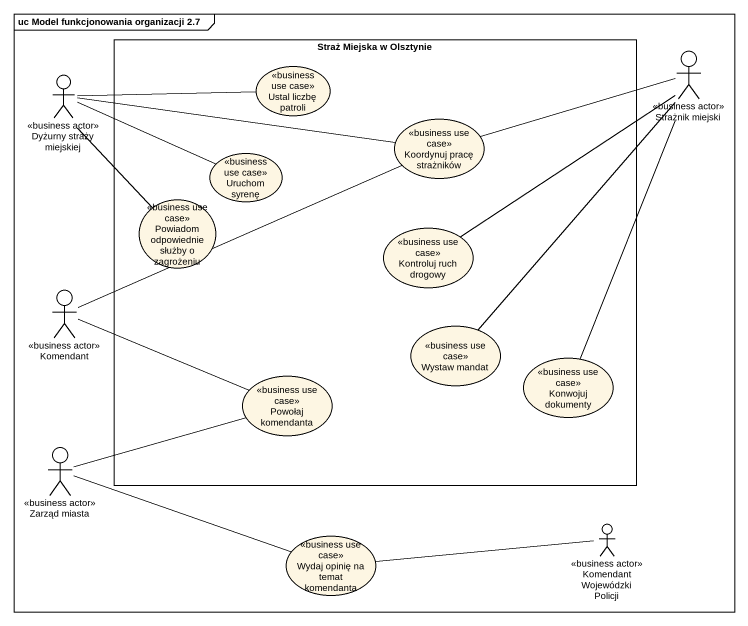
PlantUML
@startuml
mainframe uc Model funkcjonowania organizacji 2.7
rectangle "Straż Miejska w Olsztynie" as Straż_Miejska_w_Olsztynie {
  usecase "Ustal liczbę patroli" as Ustal_liczbę_patroli <<business use case>>
  usecase "Uruchom syrenę" as Uruchom_syrenę <<business use case>>
  usecase "Koordynuj pracę strażników" as Koordynuj_pracę_strażników <<business use case>>
  usecase "Powiadom odpowiednie służby o zagrożeniu" as Powiadom_odpowiednie_służby <<business use case>>
  usecase "Kontroluj ruch drogowy" as Kontroluj_ruch_drogowy <<business use case>>
  usecase "Wystaw mandat" as Wystaw_mandat <<business use case>>
  usecase "Powołaj komendanta" as Powołaj_komendanta <<business use case>>
  usecase "Konwojuj dokumenty" as Konwojuj_dokumenty <<business use case>>
}
actor "Dyżurny straży miejskiej" as Dyżurny_straży_miejskiej <<business actor>>
actor "Strażnik miejski" as Strażnik_miejski <<business actor>>
actor Komendant <<business actor>>
actor "Zarząd miasta" as Zarząd_miasta <<business actor>>
usecase "Wydaj opinię na temat komendanta" as Wydaj_opinię_na_temat <<business use case>>
actor "Komendant Wojewódzki Policji" as Komendant_Wojewódzki_Policji <<business actor>>
Dyżurny_straży_miejskiej -right- Ustal_liczbę_patroli
Dyżurny_straży_miejskiej -right- Uruchom_syrenę
Dyżurny_straży_miejskiej -right- Koordynuj_pracę_strażników
Dyżurny_straży_miejskiej -- Powiadom_odpowiednie_służby
Strażnik_miejski -- Kontroluj_ruch_drogowy
Koordynuj_pracę_strażników -right- Strażnik_miejski
Koordynuj_pracę_strażników -left- Komendant
Komendant -right- Powołaj_komendanta
Wystaw_mandat -up- Strażnik_miejski
Powołaj_komendanta -left- Zarząd_miasta
Konwojuj_dokumenty -up- Strażnik_miejski
Zarząd_miasta -right- Wydaj_opinię_na_temat
Wydaj_opinię_na_temat -right- Komendant_Wojewódzki_Policji
@enduml
